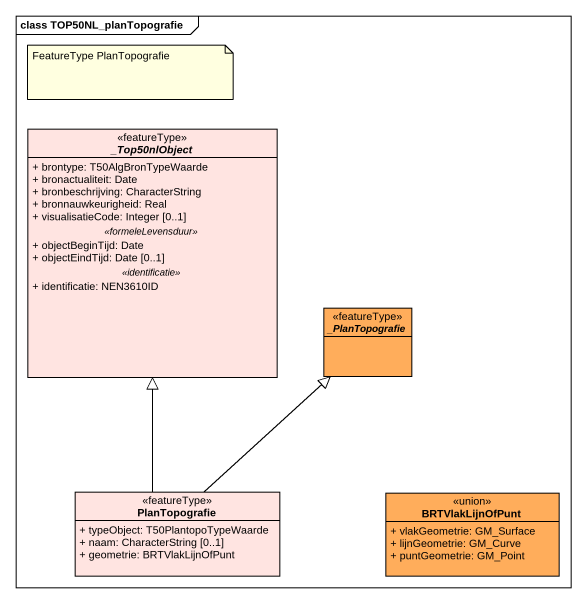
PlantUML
@startuml
mainframe class TOP50NL_planTopografie
hide circle
hide empty members
skinparam classAttributeIconSize 0
abstract class "_Top50nlObject" as Top50nlObject <<featureType>> #FFE4E1 {
  + brontype: T50AlgBronTypeWaarde
  + bronactualiteit: Date
  + bronbeschrijving: CharacterString
  + bronnauwkeurigheid: Real
  + visualisatieCode: Integer [0..1]
  .. <<formeleLevensduur>> ..
  + objectBeginTijd: Date
  + objectEindTijd: Date [0..1]
  .. <<identificatie>> ..
  + identificatie: NEN3610ID
}
abstract class "_PlanTopografie" as PlanTopografie <<featureType>> #FFAD5B
class "PlanTopografie" as PlanTopografie_2 <<featureType>> #FFE4E1 {
  + typeObject: T50PlantopoTypeWaarde
  + naam: CharacterString [0..1]
  + geometrie: BRTVlakLijnOfPunt
}
class BRTVlakLijnOfPunt <<union>> #FFAD5B {
  + vlakGeometrie: GM_Surface
  + lijnGeometrie: GM_Curve
  + puntGeometrie: GM_Point
}
PlanTopografie_2 -up-|> Top50nlObject
PlanTopografie_2 -up-|> PlanTopografie
note as N1
  FeatureType PlanTopografie
end note
@enduml
